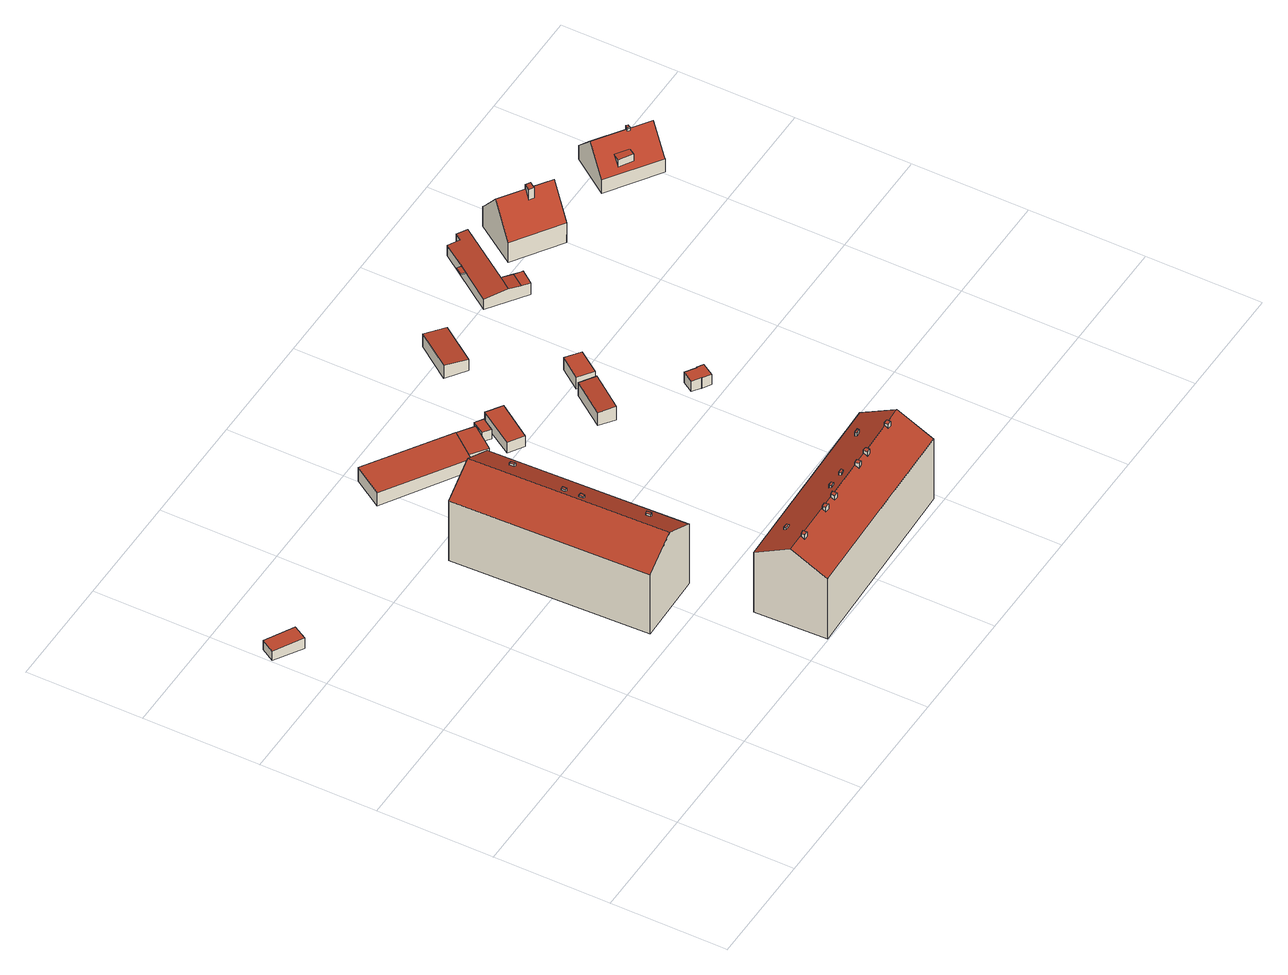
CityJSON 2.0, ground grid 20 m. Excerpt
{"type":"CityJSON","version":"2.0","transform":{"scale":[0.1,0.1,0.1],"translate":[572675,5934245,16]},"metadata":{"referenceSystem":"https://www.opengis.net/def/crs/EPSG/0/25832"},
"CityObjects":{
"building1":{"type":"Building","attributes":{"Grundfläche 2D":"15.046362","Grundhöhe NN":"17.153"},"geometry":[{"type":"Solid","lod":"3","boundaries":[[[[0,1,2,3]],[[4,5,3,2]],[[5,6,0,3]],[[6,7,1,0]],[[7,4,2,1]],[[7,6,5,4]]]],"semantics":{"surfaces":[{"type":"RoofSurface"},{"type":"WallSurface"},{"type":"GroundSurface"}],"values":[[0,1,1,1,1,2]]}}]},
"building2":{"type":"Building","attributes":{"Grundfläche 2D":"416.617425","Grundhöhe NN":"17.080"},"children":["building2-1","building2-2","building2-3","building2-4","building2-5","building2-6"],"geometry":[{"type":"Solid","lod":"3","boundaries":[[[[8,9,10,11]],[[10,9,12,13,14]],[[12,9,8,15,16]],[[14,13,12,16,17]],[[11,10,14,17,18]],[[8,11,18,15]],[[17,16,15,18]]]],"semantics":{"surfaces":[{"type":"RoofSurface"},{"type":"WallSurface"},{"type":"GroundSurface"}],"values":[[0,0,1,1,1,1,2]]}}]},
"building2-1":{"type":"BuildingInstallation","parents":["building2"],"geometry":[{"type":"MultiSurface","lod":"3","boundaries":[[[19,20,21,22]],[[22,21,23,24]],[[24,25,19,22]],[[25,26,20,19]],[[21,20,26,23]]],"semantics":{"surfaces":[{"type":"RoofSurface"},{"type":"WallSurface"}],"values":[0,1,1,1,1]}}]},
"building2-2":{"type":"BuildingInstallation","parents":["building2"],"geometry":[{"type":"MultiSurface","lod":"3","boundaries":[[[27,28,29,30]],[[30,29,31,32]],[[27,30,32,33]],[[28,27,33,34]],[[29,28,34,31]]],"semantics":{"surfaces":[{"type":"RoofSurface"},{"type":"WallSurface"}],"values":[0,1,1,1,1]}}]},
"building2-3":{"type":"BuildingInstallation","parents":["building2"],"geometry":[{"type":"MultiSurface","lod":"3","boundaries":[[[35,36,37,38]],[[38,37,39,40]],[[35,38,40,41]],[[36,35,41,42]],[[37,36,42,39]]],"semantics":{"surfaces":[{"type":"RoofSurface"},{"type":"WallSurface"}],"values":[0,1,1,1,1]}}]},
"building2-4":{"type":"BuildingInstallation","parents":["building2"],"geometry":[{"type":"MultiSurface","lod":"3","boundaries":[[[43,44,45,46]],[[46,45,47,48]],[[48,49,43,46]],[[44,43,49,50]],[[50,47,45,44]]],"semantics":{"surfaces":[{"type":"RoofSurface"},{"type":"WallSurface"}],"values":[0,1,1,1,1]}}]},
"building2-5":{"type":"BuildingInstallation","parents":["building2"],"geometry":[{"type":"MultiSurface","lod":"3","boundaries":[[[51,52,53,54]],[[55,56,53,52]],[[56,57,54,53]],[[57,58,51,54]],[[58,55,52,51]],[[55,58,57,56]]],"semantics":{"surfaces":[{"type":"RoofSurface"},{"type":"WallSurface"},{"type":"OuterCeilingSurface"}],"values":[0,1,1,1,1,2]}}]},
"building2-6":{"type":"BuildingInstallation","parents":["building2"],"geometry":[{"type":"MultiSurface","lod":"3","boundaries":[[[59,60,61,62]],[[63,64,61,60]],[[64,65,62,61]],[[65,66,59,62]],[[66,63,60,59]],[[63,66,65,64]]],"semantics":{"surfaces":[{"type":"RoofSurface"},{"type":"WallSurface"},{"type":"OuterCeilingSurface"}],"values":[0,1,1,1,1,2]}}]},
"building3":{"type":"Building","attributes":{"Grundfläche 2D":"417.643930","Grundhöhe NN":"16.964"},"children":["building3-1","building3-2","building3-3","building3-4","building3-5","building3-6","building3-7","building3-8","building3-9","building3-10","building3-11","building3-12"],"geometry":[{"type":"Solid","lod":"3","boundaries":[[[[67,68,69,70,71,72,73,74,75,76,77,78,79]],[[67,79,80,81,75,74,73,72,71,70,69,68]],[[80,79,78,82,83]],[[81,80,83,84]],[[76,75,81,84,85]],[[78,77,76,85,82]],[[85,84,83,82]]]],"semantics":{"surfaces":[{"type":"RoofSurface"},{"type":"WallSurface"},{"type":"GroundSurface"}],"values":[[0,0,1,1,1,1,2]]}}]},
"building3-1":{"type":"BuildingInstallation","parents":["building3"],"geometry":[{"type":"MultiSurface","lod":"3","boundaries":[[[86,87,88,89,90]],[[91,92,87,86]],[[92,68,93,89,88,87]],[[93,67,90,89]],[[67,91,86,90]]],"semantics":{"surfaces":[{"type":"RoofSurface"},{"type":"WallSurface"}],"values":[0,1,1,1,1]}}]},
"building3-2":{"type":"BuildingInstallation","parents":["building3"],"geometry":[{"type":"MultiSurface","lod":"3","boundaries":[[[94,95,96,97]],[[98,99,97,96]],[[94,97,99,100]],[[100,101,95,94]],[[96,95,101,98]]],"semantics":{"surfaces":[{"type":"RoofSurface"},{"type":"WallSurface"}],"values":[0,1,1,1,1]}}]},
"building3-3":{"type":"BuildingInstallation","parents":["building3"],"geometry":[{"type":"MultiSurface","lod":"3","boundaries":[[[102,103,104,105]],[[105,104,106,107]],[[102,105,107,108]],[[103,102,108,109]],[[104,103,109,106]]],"semantics":{"surfaces":[{"type":"RoofSurface"},{"type":"WallSurface"}],"values":[0,1,1,1,1]}}]},
"building3-4":{"type":"BuildingInstallation","parents":["building3"],"geometry":[{"type":"MultiSurface","lod":"3","boundaries":[[[110,111,112,113]],[[69,114,111,110]],[[114,115,112,111]],[[113,112,115,70]],[[70,69,110,113]]],"semantics":{"surfaces":[{"type":"RoofSurface"},{"type":"WallSurface"}],"values":[0,1,1,1,1]}}]},
"building3-5":{"type":"BuildingInstallation","parents":["building3"],"geometry":[{"type":"MultiSurface","lod":"3","boundaries":[[[116,117,118,119,120,121]],[[122,119,118,117,123,74]],[[120,119,122,124]],[[125,116,121,120,124,73]],[[117,116,125,123]]],"semantics":{"surfaces":[{"type":"RoofSurface"},{"type":"WallSurface"}],"values":[0,1,1,1,1]}}]},
"building3-6":{"type":"BuildingInstallation","parents":["building3"],"geometry":[{"type":"MultiSurface","lod":"3","boundaries":[[[126,127,128,129]],[[130,131,129,128]],[[131,132,126,129]],[[127,126,132,133]],[[128,127,133,130]]],"semantics":{"surfaces":[{"type":"RoofSurface"},{"type":"WallSurface"}],"values":[0,1,1,1,1]}}]},
"building3-7":{"type":"BuildingInstallation","parents":["building3"],"geometry":[{"type":"MultiSurface","lod":"3","boundaries":[[[134,135,136,137]],[[138,139,134,137]],[[140,135,134,139]],[[140,141,136,135]],[[136,141,138,137]]],"semantics":{"surfaces":[{"type":"RoofSurface"},{"type":"WallSurface"}],"values":[0,1,1,1,1]}}]},
"building3-8":{"type":"BuildingInstallation","parents":["building3"],"geometry":[{"type":"MultiSurface","lod":"3","boundaries":[[[142,143,144,145]],[[145,144,146,147]],[[142,145,147,148]],[[148,149,143,142]],[[149,146,144,143]]],"semantics":{"surfaces":[{"type":"RoofSurface"},{"type":"WallSurface"}],"values":[0,1,1,1,1]}}]},
"building3-9":{"type":"BuildingInstallation","parents":["building3"],"geometry":[{"type":"MultiSurface","lod":"3","boundaries":[[[150,151,152,153,154,155]],[[156,72,157,153,152,151]],[[157,158,154,153]],[[159,150,155,154,158,71]],[[159,156,151,150]]],"semantics":{"surfaces":[{"type":"RoofSurface"},{"type":"WallSurface"}],"values":[0,1,1,1,1]}}]},
"building3-10":{"type":"BuildingInstallation","parents":["building3"],"geometry":[{"type":"MultiSurface","lod":"3","boundaries":[[[160,161,162,163]],[[163,162,164,165]],[[160,163,165,166]],[[161,160,166,167]],[[162,161,167,164]]],"semantics":{"surfaces":[{"type":"RoofSurface"},{"type":"WallSurface"}],"values":[0,1,1,1,1]}}]},
"building3-11":{"type":"BuildingInstallation","parents":["building3"],"geometry":[{"type":"MultiSurface","lod":"3","boundaries":[[[168,169,170,171]],[[172,173,170,169]],[[173,174,171,170]],[[174,175,168,171]],[[175,172,169,168]],[[172,175,174,173]]],"semantics":{"surfaces":[{"type":"RoofSurface"},{"type":"WallSurface"},{"type":"OuterCeilingSurface"}],"values":[0,1,1,1,1,2]}}]},
"building3-12":{"type":"BuildingInstallation","parents":["building3"],"geometry":[{"type":"MultiSurface","lod":"3","boundaries":[[[176,177,178,179]],[[180,181,179,178]],[[181,182,176,179]],[[182,183,177,176]],[[183,180,178,177]],[[183,182,181,180]]],"semantics":{"surfaces":[{"type":"RoofSurface"},{"type":"WallSurface"},{"type":"OuterCeilingSurface"}],"values":[0,1,1,1,1,2]}}]},
"building4":{"type":"Building","attributes":{"Grundfläche 2D":"113.775526","Grundhöhe NN":"17.082"},"geometry":[{"type":"Solid","lod":"3","boundaries":[[[[184,185,186,187]],[[188,189,190,191,192]],[[184,190,193,194,185]],[[186,185,194,195]],[[187,186,195,196]],[[191,190,184,187,196,197]],[[192,191,197,198]],[[188,192,198,199]],[[189,188,199,200]],[[190,189,200,193]],[[195,194,193,200,199,198,197,196]]]],"semantics":{"surfaces":[{"type":"RoofSurface"},{"type":"WallSurface"},{"type":"GroundSurface"}],"values":[[0,0,1,1,1,1,1,1,1,1,2]]}}]},
"building5":{"type":"Building","attributes":{"Grundfläche 2D":"3.797842","Grundhöhe NN":"17.082"},"geometry":[{"type":"Solid","lod":"3","boundaries":[[[[201,202,203,204]],[[205,206,204,203]],[[206,207,201,204]],[[207,208,202,201]],[[208,205,203,202]],[[208,207,206,205]]]],"semantics":{"surfaces":[{"type":"RoofSurface"},{"type":"WallSurface"},{"type":"GroundSurface"}],"values":[[0,1,1,1,1,2]]}}]},
"building6":{"type":"Building","attributes":{"Grundfläche 2D":"21.316834","Grundhöhe NN":"16.985"},"geometry":[{"type":"Solid","lod":"3","boundaries":[[[[209,210,211,212]],[[213,214,212,211]],[[214,215,209,212]],[[215,216,210,209]],[[216,213,211,210]],[[216,215,214,213]]]],"semantics":{"surfaces":[{"type":"RoofSurface"},{"type":"WallSurface"},{"type":"GroundSurface"}],"values":[[0,1,1,1,1,2]]}}]},
"building7":{"type":"Building","attributes":{"Grundfläche 2D":"20.828008","Grundhöhe NN":"16.994"},"geometry":[{"type":"Solid","lod":"3","boundaries":[[[[217,218,219,220]],[[221,222,220,219]],[[222,223,217,220]],[[223,224,218,217]],[[224,221,219,218]],[[224,223,222,221]]]],"semantics":{"surfaces":[{"type":"RoofSurface"},{"type":"WallSurface"},{"type":"GroundSurface"}],"values":[[0,1,1,1,1,2]]}}]},
"building8":{"type":"Building","attributes":{"Grundfläche 2D":"30.065525","Grundhöhe NN":"16.777"},"geometry":[{"type":"Solid","lod":"3","boundaries":[[[[225,226,227,228]],[[229,230,228,227]],[[230,231,225,228]],[[231,232,226,225]],[[232,229,227,226]],[[232,231,230,229]]]],"semantics":{"surfaces":[{"type":"RoofSurface"},{"type":"WallSurface"},{"type":"GroundSurface"}],"values":[[0,1,1,1,1,2]]}}]},
"building9":{"type":"Building","attributes":{"Grundfläche 2D":"13.902117","Grundhöhe NN":"16.918"},"geometry":[{"type":"Solid","lod":"3","boundaries":[[[[233,234,235,236]],[[237,238,236,235]],[[238,239,233,236]],[[239,240,234,233]],[[240,237,235,234]],[[240,239,238,237]]]],"semantics":{"surfaces":[{"type":"RoofSurface"},{"type":"WallSurface"},{"type":"GroundSurface"}],"values":[[0,1,1,1,1,2]]}}]},
"building10":{"type":"Building","attributes":{"Grundfläche 2D":"7.940960","Grundhöhe NN":"16.856"},"geometry":[{"type":"Solid","lod":"3","boundaries":[[[[241,242,243,244,245,246,247,248]],[[249,250,247,246]],[[250,251,248,247]],[[251,252,241,248]],[[252,253,242,241]],[[253,254,243,242]],[[254,255,244,243]],[[255,256,245,244]],[[256,249,246,245]],[[249,256,255,254,253,252,251,250]]]],"semantics":{"surfaces":[{"type":"RoofSurface"},{"type":"WallSurface"},{"type":"GroundSurface"}],"values":[[0,1,1,1,1,1,1,1,1,2]]}}]},
"building11":{"type":"Building","attributes":{"Grundfläche 2D":"63.201535","Grundhöhe NN":"16.980"},"children":["building11-1"],"geometry":[{"type":"Solid","lod":"3","boundaries":[[[[257,258,259,260,261,262,263,264]],[[259,265,266,260]],[[265,267,268,269,266]],[[262,261,270,271]],[[263,262,271,272]],[[264,263,272,273]],[[257,264,273,274,258]],[[267,265,259,258,274,275]],[[268,267,275,276]],[[260,266,269,268,276,277]],[[261,260,277,270]],[[271,270,277,276,275,274,273,272]]]],"semantics":{"surfaces":[{"type":"RoofSurface"},{"type":"WallSurface"},{"type":"GroundSurface"}],"values":[[0,0,0,1,1,1,1,1,1,1,1,2]]}}]},
"building11-1":{"type":"BuildingInstallation","parents":["building11"],"geometry":[{"type":"MultiSurface","lod":"3","boundaries":[[[278,279,280,257]],[[280,281,282,257]],[[257,282,283,278]],[[279,278,283,284]],[[284,281,280,279]],[[284,283,282,281]]],"semantics":{"surfaces":[{"type":"RoofSurface"},{"type":"WallSurface"},{"type":"OuterCeilingSurface"}],"values":[0,1,1,1,1,2]}}]},
"building12":{"type":"Building","attributes":{"Grundfläche 2D":"84.125443","Grundhöhe NN":"17.201"},"children":["building12-1"],"geometry":[{"type":"Solid","lod":"3","boundaries":[[[[285,286,287,288,289,290]],[[286,285,290,291,292,293,287]],[[291,290,289,294,295]],[[292,291,295,296]],[[288,287,293,292,296,297]],[[289,288,297,294]],[[295,294,297,296]]]],"semantics":{"surfaces":[{"type":"RoofSurface"},{"type":"WallSurface"},{"type":"GroundSurface"}],"values":[[0,0,1,1,1,1,2]]}}]},
"building12-1":{"type":"BuildingInstallation","parents":["building12"],"geometry":[{"type":"MultiSurface","lod":"3","boundaries":[[[298,299,300,301,302,303]],[[304,305,299,298]],[[306,301,300,299,305,285]],[[306,307,302,301]],[[304,298,303,302,307,286]]],"semantics":{"surfaces":[{"type":"RoofSurface"},{"type":"WallSurface"}],"values":[0,1,1,1,1]}}]},
"building13":{"type":"Building","attributes":{"Grundfläche 2D":"85.193908","Grundhöhe NN":"17.009"},"children":["building13-1","building13-2"],"geometry":[{"type":"Solid","lod":"3","boundaries":[[[[308,309,310,311,312,313,314]],[[315,308,314,313,312,316,317]],[[310,309,318,319]],[[320,317,316,312,311,310,319,321]],[[315,317,320,322]],[[318,309,308,315,322]],[[320,321,319,318,322]]]],"semantics":{"surfaces":[{"type":"RoofSurface"},{"type":"WallSurface"},{"type":"GroundSurface"}],"values":[[0,0,1,1,1,1,2]]}}]},
"building13-1":{"type":"BuildingInstallation","parents":["building13"],"geometry":[{"type":"MultiSurface","lod":"3","boundaries":[[[323,324,325,326,327,328]],[[329,326,325,324,330,314]],[[327,326,329,331]],[[332,323,328,327,331,313]],[[324,323,332,330]]],"semantics":{"surfaces":[{"type":"RoofSurface"},{"type":"WallSurface"}],"values":[0,1,1,1,1]}}]},
"building13-2":{"type":"BuildingInstallation","parents":["building13"],"geometry":[{"type":"MultiSurface","lod":"3","boundaries":[[[333,334,335,336]],[[334,337,335]],[[336,338,333]],[[334,333,338,337]]],"semantics":{"surfaces":[{"type":"RoofSurface"},{"type":"WallSurface"}],"values":[0,1,1,1]}}]}
},
"vertices":[
[14,716,31],[0,693,31],[47,664,33],[61,688,33],[47,664,12],[61,688,12],[14,716,12],[0,693,12],
[329,234,133],[390,236,169],[379,575,169],[318,573,133],[452,238,133],[448,349,133],[441,577,133],[329,234,11],[452,238,11],[441,577,11],[318,573,11],
[417,517,152],[421,517,152],[420,525,152],[416,525,152],[420,525,146],[416,525,148],[417,517,148],[421,517,146],
[400,394,166],[395,394,166],[395,387,166],[400,387,166],[395,387,163],[400,387,160],[400,394,160],[395,394,163],
[399,417,166],[399,424,166],[394,424,166],[394,417,166],[394,424,163],[394,417,163],[399,417,160],[399,424,160],
[428,288,153],[427,296,153],[423,296,153],[424,288,153],[423,296,148],[424,288,148],[428,288,146],[427,296,146],
[455,349,36],[448,349,36],[449,329,36],[455,329,36],[448,349,34],[449,329,34],[455,329,34],[455,349,34],
[450,493,36],[444,492,36],[444,472,36],[451,472,36],[444,492,34],[444,472,34],[451,472,34],[450,493,34],
[576,67,167],[583,67,167],[653,70,167],[660,70,167],[682,71,167],[689,71,167],[749,73,167],[756,73,167],[788,75,167],[786,137,133],[696,134,133],[447,125,133],[450,63,167],[452,1,133],[791,14,133],[447,125,10],[452,1,10],[791,14,10],[786,137,10],
[576,60,173],[583,60,173],[583,67,173],[583,68,173],[576,67,173],[576,60,164],[583,60,164],[583,68,167],
[488,57,173],[488,64,173],[481,63,173],[481,57,173],[481,63,167],[481,57,164],[488,57,164],[488,64,167],
[599,83,166],[599,78,166],[606,79,166],[606,83,166],[606,79,162],[606,83,159],[599,83,159],[599,78,162],
[653,70,173],[654,63,173],[661,63,173],[660,70,173],[654,63,163],[661,63,164],
[749,67,173],[756,67,173],[756,73,173],[756,74,173],[749,74,173],[749,73,173],[756,74,167],[756,67,164],[749,74,167],[749,67,164],
[555,66,173],[548,65,173],[548,59,173],[556,59,173],[548,59,163],[556,59,163],[555,66,167],[548,65,167],
[735,112,154],[727,112,154],[727,108,154],[735,109,154],[735,109,148],[735,112,146],[727,112,146],[727,108,148],
[637,80,166],[637,84,166],[630,84,166],[630,79,166],[630,84,159],[630,79,162],[637,80,162],[637,84,159],
[682,64,173],[689,65,173],[689,71,173],[689,72,173],[682,72,173],[682,71,173],[689,65,164],[689,72,167],[682,72,167],[682,64,164],
[507,103,152],[499,103,152],[499,99,152],[508,99,152],[499,99,149],[508,99,149],[507,103,146],[499,103,147],
[532,134,37],[532,128,37],[552,128,37],[552,135,37],[532,128,35],[552,128,35],[552,135,35],[532,134,35],
[695,140,37],[675,139,37],[675,133,37],[696,134,37],[675,133,35],[696,134,35],[695,140,35],[675,139,35],
[537,686,38],[399,774,39],[367,723,37],[501,639,36],[567,669,34],[539,689,34],[537,686,34],[508,648,34],[536,628,34],[537,686,11],[399,774,11],[367,723,11],[501,639,11],[508,648,11],[536,628,11],[567,669,11],[539,689,11],
[577,677,30],[564,656,30],[576,647,30],[590,668,30],[576,647,11],[590,668,11],[577,677,11],[564,656,11],
[626,655,34],[600,672,34],[562,612,32],[587,596,32],[562,612,10],[587,596,10],[626,655,10],[600,672,10],
[680,525,36],[704,507,38],[746,564,38],[722,582,36],[746,564,10],[722,582,10],[680,525,10],[704,507,10],
[656,775,34],[689,751,31],[733,813,31],[700,836,34],[733,813,8],[700,836,8],[656,775,8],[689,751,8],
[758,574,33],[784,611,34],[760,629,34],[733,592,33],[760,629,9],[733,592,9],[758,574,9],[784,611,9],
[841,422,30],[854,443,30],[844,449,30],[843,448,30],[825,460,30],[813,441,30],[828,431,30],[827,431,30],[813,441,9],[828,431,9],[827,431,9],[841,422,9],[854,443,9],[844,449,9],[843,448,9],[825,460,9],
[858,859,31],[812,795,31],[845,772,36],[861,794,36],[926,888,36],[911,899,34],[903,888,34],[886,900,31],[862,760,34],[878,783,34],[875,751,34],[891,773,34],[888,775,34],[926,888,10],[911,899,10],[903,888,10],[886,900,10],[812,795,10],[875,751,10],[891,773,10],[861,794,10],
[851,864,31],[842,852,31],[849,847,31],[849,847,29],[858,859,29],[851,864,29],[842,852,29],
[989,816,105],[982,821,105],[941,849,105],[916,813,52],[996,759,52],[1021,794,105],[1045,830,52],[965,885,52],[961,878,61],[996,759,12],[1045,830,12],[965,885,12],[916,813,12],
[975,812,113],[983,807,113],[989,816,113],[990,817,113],[982,822,113],[982,821,113],[975,812,92],[983,807,92],[990,817,104],[982,822,104],
[1140,801,81],[1116,767,37],[1202,708,37],[1203,710,39],[1225,742,81],[1193,764,81],[1190,767,81],[1163,834,37],[1226,743,79],[1249,776,37],[1116,767,10],[1202,708,10],[1249,776,10],[1203,710,10],[1163,834,10],
[1195,767,85],[1192,770,85],[1190,767,85],[1188,765,85],[1192,762,85],[1193,764,85],[1188,765,78],[1192,770,77],[1192,762,78],[1195,767,77],
[1145,756,60],[1167,742,60],[1174,753,60],[1153,768,60],[1167,742,46],[1145,756,45]
]}
